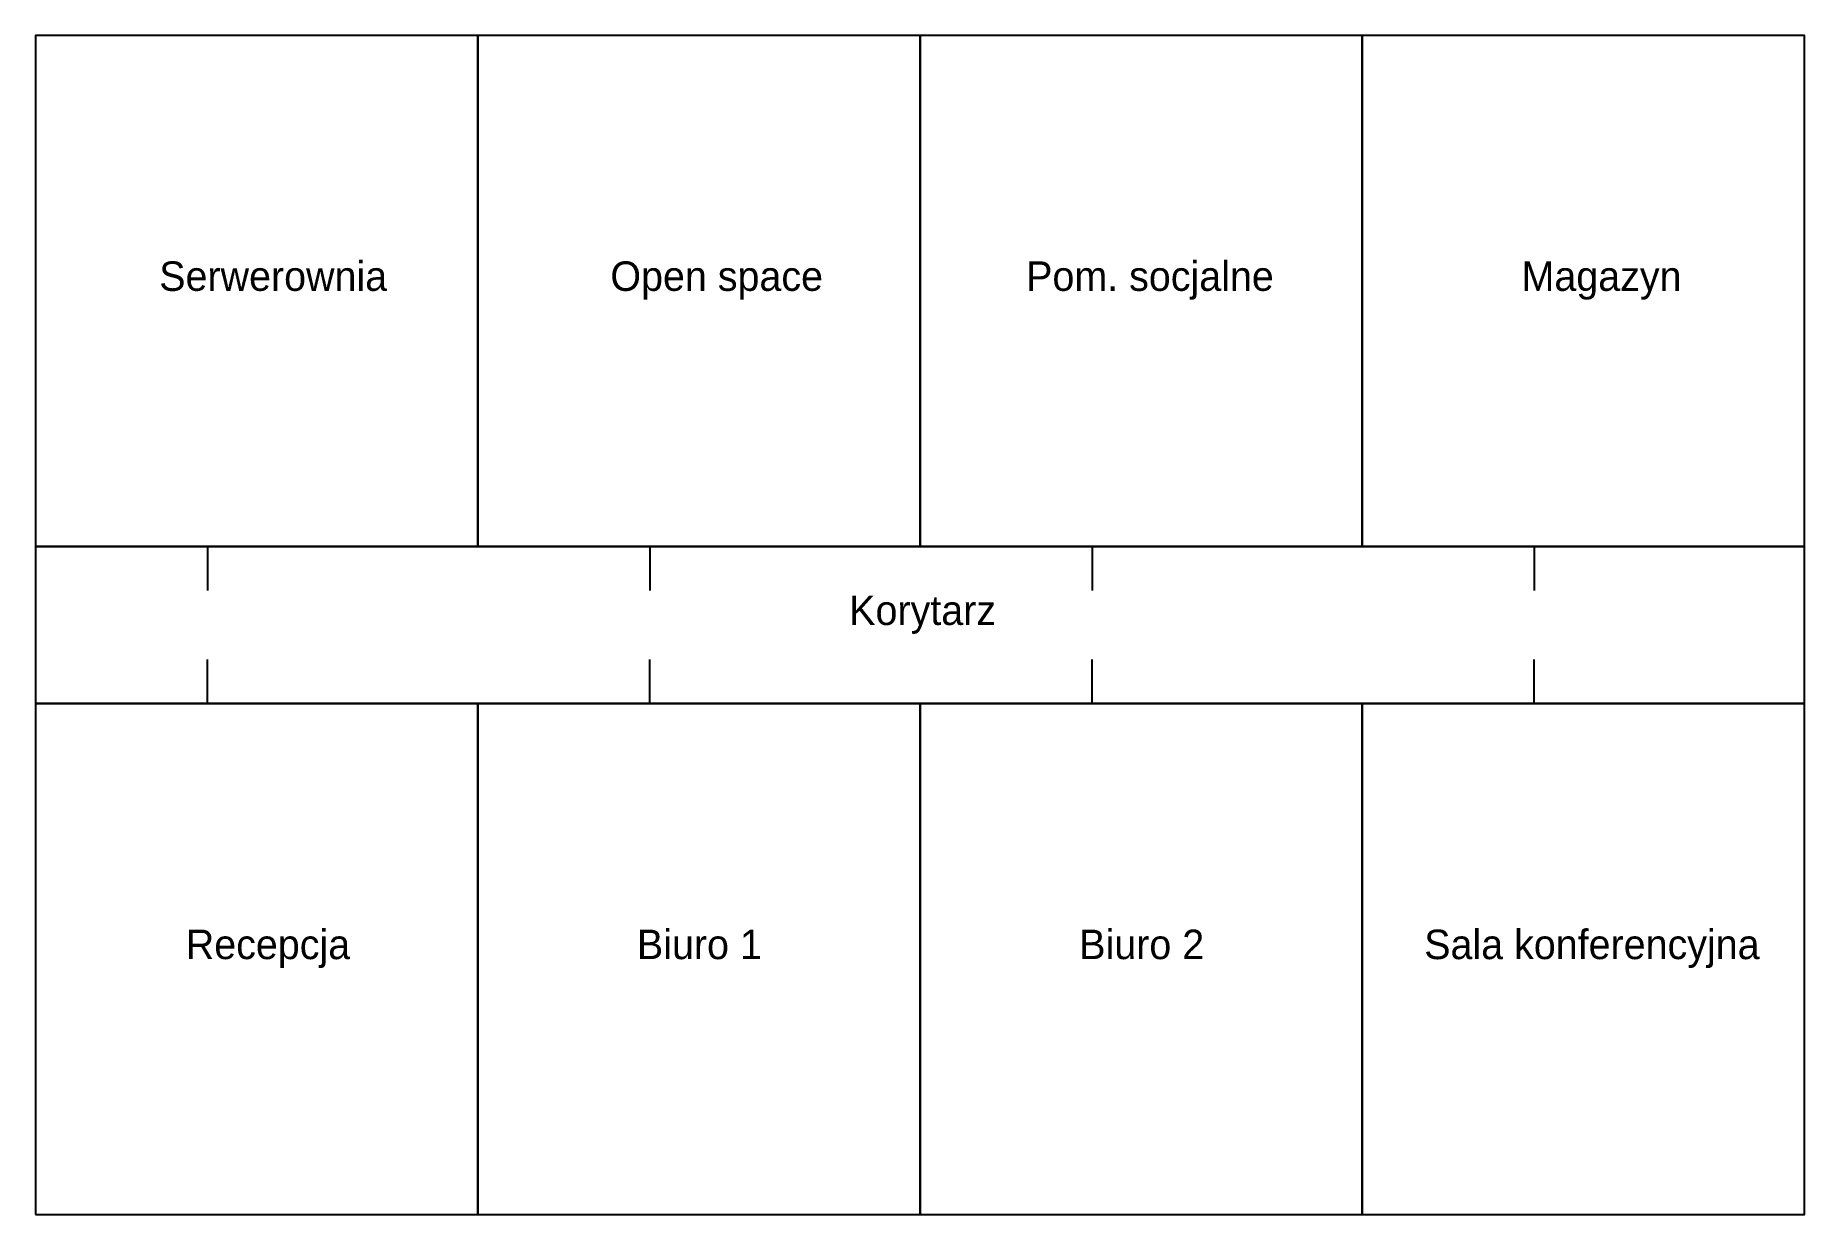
# Model space of a CAD drawing. Header units: millimetres. Extents: x 0 to 18000, y 0 to 12000.
import ezdxf

# ---------------------------------------------------------------- set-up
doc = ezdxf.new("R2010")
doc.units = ezdxf.units.MM
for name, color, linetype in [('A-DOOR', 3, 'Continuous'), ('A-TEXT', 2, 'Continuous'), ('A-WALL', 7, 'Continuous')]:
    doc.layers.add(name, color=color, linetype=linetype)

msp = doc.modelspace()

# ---------------------------------------------------------------- linework, layer by layer
at = {"layer": 'A-DOOR'}
for p, q in [((1750, 6800), (2750, 6800)), ((1750, 6800), (1750, 6350)), ((6250, 6800), (7250, 6800)), ((6250, 6800), (6250, 6350)), ((10750, 6800), (11750, 6800)), ((10750, 6800), (10750, 6350)), ((15250, 6800), (16250, 6800)), ((15250, 6800), (15250, 6350)), ((1750, 5200), (1750, 5650)), ((6250, 5200), (6250, 5650)), ((10750, 5200), (10750, 5650)), ((15250, 5200), (15250, 5650)), ((1750, 5200), (2750, 5200)), ((6250, 5200), (7250, 5200)), ((10750, 5200), (11750, 5200)), ((15250, 5200), (16250, 5200))]:
    msp.add_line(p, q, dxfattribs=at)
at = {"layer": 'A-WALL'}
for points in [[(0, 0), (18000, 0), (18000, 12000), (0, 12000)], [(0, 6800), (4500, 6800), (4500, 12000), (0, 12000)], [(4500, 6800), (9000, 6800), (9000, 12000), (4500, 12000)], [(9000, 6800), (13500, 6800), (13500, 12000), (9000, 12000)], [(13500, 6800), (18000, 6800), (18000, 12000), (13500, 12000)], [(0, 5200), (18000, 5200), (18000, 6800), (0, 6800)], [(0, 0), (4500, 0), (4500, 5200), (0, 5200)], [(4500, 0), (9000, 0), (9000, 5200), (4500, 5200)], [(9000, 0), (13500, 0), (13500, 5200), (9000, 5200)], [(13500, 0), (18000, 0), (18000, 5200), (13500, 5200)]]:
    msp.add_lwpolyline(points, close=True, dxfattribs=at)

# ---------------------------------------------------------------- texts
at = {"layer": 'A-TEXT'}
for s, p in [('Serwerownia', (1260, 9400)), ('Open space', (5850, 9400)), ('Pom. socjalne', (10080, 9400)), ('Magazyn', (15120, 9400)), ('Korytarz', (8280, 6000)), ('Recepcja', (1530, 2600)), ('Biuro 1', (6120, 2600)), ('Biuro 2', (10620, 2600)), ('Sala konferencyjna', (14130, 2600))]:
    msp.add_text(s, height=300, dxfattribs=at).set_placement(p)

doc.saveas('drawing.dxf')
